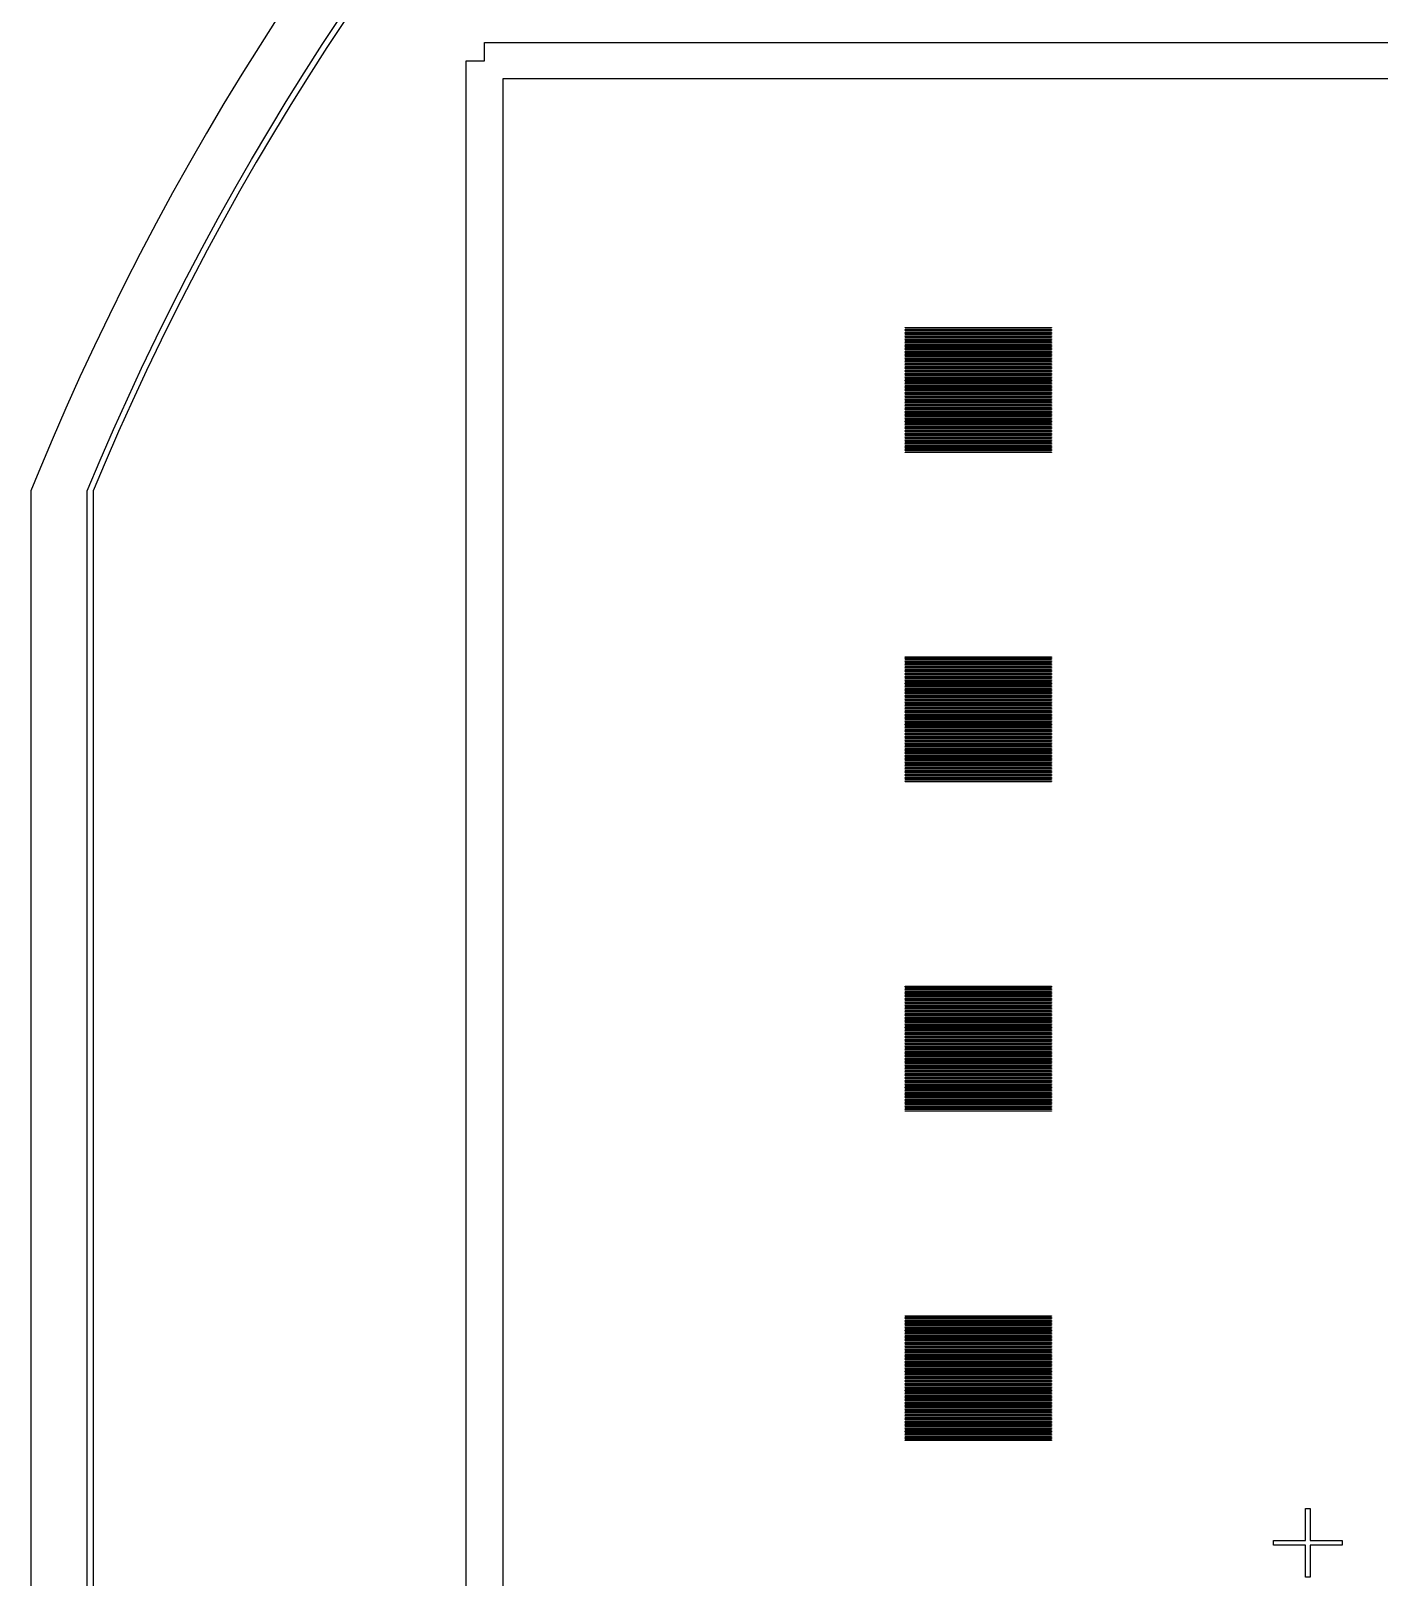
# Model space of a CAD drawing. Extents: x -17 to 130, y -40 to 112.
# Drawn here: x -16.89 to 19.95, y 35.06 to 77.31 of the extents above; entities that cross this region are included whole.
import ezdxf

# ---------------------------------------------------------------- set-up
doc = ezdxf.new("R2010")
doc.units = 0

msp = doc.modelspace()

# ---------------------------------------------------------------- linework, layer by layer
for p, q in [((-10.1242, 77.7174), (-10.6313, 76.9273)), ((-8.92972, 76.9403), (-8.42258, 77.7094)), ((-8.29785, 77.6261), (-8.80399, 76.8585)), ((-10.6313, 76.9273), (-11.1287, 76.1311)), ((-9.42737, 76.1649), (-8.92972, 76.9403)), ((-4.5, 76.5), (-4.5, 77)), ((-4.5, 77), (112.5, 77)), ((-8.80399, 76.8585), (-9.30064, 76.0847)), ((-5, -4.5), (-5, 76.5)), ((-5, 76.5), (-4.5, 76.5)), ((-11.1287, 76.1311), (-11.6162, 75.3289)), ((-9.91548, 75.3836), (-9.42737, 76.1649)), ((-9.30064, 76.0847), (-9.78778, 75.3049)), ((112, 76), (-4, 76)), ((-4, 76), (-4, -4)), ((-11.6162, 75.3289), (-12.0939, 74.5207)), ((-10.394, 74.5963), (-9.91548, 75.3836)), ((-9.78778, 75.3049), (-10.2653, 74.5191)), ((-12.0939, 74.5207), (-12.5616, 73.7067)), ((-10.8628, 73.8031), (-10.394, 74.5963)), ((-10.2653, 74.5191), (-10.7332, 73.7276)), ((-12.5616, 73.7067), (-13.0194, 72.8871)), ((-11.3218, 73.0043), (-10.8628, 73.8031)), ((-10.7332, 73.7276), (-11.1913, 72.9304)), ((-13.0194, 72.8871), (-13.467, 72.0618)), ((-11.771, 72.1999), (-11.3218, 73.0043)), ((-11.1913, 72.9304), (-11.6395, 72.1276)), ((-13.467, 72.0618), (-13.9044, 71.2312)), ((-12.2102, 71.3901), (-11.771, 72.1999)), ((-11.6395, 72.1276), (-12.0779, 71.3194)), ((-13.9044, 71.2312), (-14.3316, 70.3953)), ((-12.6395, 70.5749), (-12.2102, 71.3901)), ((-12.0779, 71.3194), (-12.5064, 70.5059)), ((-13.0588, 69.7546), (-12.6395, 70.5749)), ((-14.3316, 70.3953), (-14.7486, 69.5541)), ((-12.5064, 70.5059), (-12.9248, 69.6871)), ((-13.468, 68.9291), (-13.0588, 69.7546)), ((-14.7486, 69.5541), (-15.1552, 68.708)), ((-12.9248, 69.6871), (-13.3332, 68.8633)), ((-13.867, 68.0987), (-13.468, 68.9291)), ((7, 69.195), (7, 69.205)), ((7, 69.205), (11, 69.205)), ((11, 69.195), (7, 69.195)), ((7, 69.155), (7, 69.165)), ((7, 69.165), (11, 69.165)), ((11, 69.155), (7, 69.155)), ((7, 69.115), (7, 69.125)), ((7, 69.125), (11, 69.125)), ((11, 69.115), (7, 69.115)), ((7, 69.075), (7, 69.085)), ((7, 69.085), (11, 69.085)), ((11, 69.075), (7, 69.075)), ((7, 69.035), (7, 69.045)), ((7, 69.045), (11, 69.045)), ((11, 69.035), (7, 69.035)), ((7, 68.995), (7, 69.005)), ((7, 69.005), (11, 69.005)), ((11, 68.995), (7, 68.995)), ((7, 68.955), (7, 68.965)), ((7, 68.965), (11, 68.965)), ((11, 68.955), (7, 68.955)), ((7, 68.915), (7, 68.925)), ((7, 68.925), (11, 68.925)), ((11, 68.915), (7, 68.915)), ((7, 68.875), (7, 68.885)), ((7, 68.885), (11, 68.885)), ((11, 68.875), (7, 68.875)), ((11, 69.205), (11, 69.195)), ((11, 69.165), (11, 69.155)), ((11, 69.125), (11, 69.115)), ((11, 69.085), (11, 69.075)), ((11, 69.045), (11, 69.035)), ((11, 69.005), (11, 68.995)), ((11, 68.965), (11, 68.955)), ((11, 68.925), (11, 68.915)), ((11, 68.885), (11, 68.875)), ((-15.1552, 68.708), (-15.5513, 67.8569)), ((-13.3332, 68.8633), (-13.7314, 68.0346)), ((7, 68.835), (7, 68.845)), ((7, 68.845), (11, 68.845)), ((11, 68.835), (7, 68.835)), ((7, 68.795), (7, 68.805)), ((7, 68.805), (11, 68.805)), ((11, 68.795), (7, 68.795)), ((7, 68.755), (7, 68.765)), ((7, 68.765), (11, 68.765)), ((11, 68.755), (7, 68.755)), ((7, 68.715), (7, 68.725)), ((7, 68.725), (11, 68.725)), ((11, 68.715), (7, 68.715)), ((7, 68.675), (7, 68.685)), ((7, 68.685), (11, 68.685)), ((11, 68.675), (7, 68.675)), ((7, 68.635), (7, 68.645)), ((7, 68.645), (11, 68.645)), ((11, 68.635), (7, 68.635)), ((7, 68.595), (7, 68.605)), ((7, 68.605), (11, 68.605)), ((11, 68.595), (7, 68.595)), ((7, 68.555), (7, 68.565)), ((7, 68.565), (11, 68.565)), ((11, 68.555), (7, 68.555)), ((7, 68.515), (7, 68.525)), ((7, 68.525), (11, 68.525)), ((11, 68.515), (7, 68.515)), ((7, 68.475), (7, 68.485)), ((7, 68.485), (11, 68.485)), ((11, 68.475), (7, 68.475)), ((11, 68.845), (11, 68.835)), ((11, 68.805), (11, 68.795)), ((11, 68.765), (11, 68.755)), ((11, 68.725), (11, 68.715)), ((11, 68.685), (11, 68.675)), ((11, 68.645), (11, 68.635)), ((11, 68.605), (11, 68.595)), ((11, 68.565), (11, 68.555)), ((11, 68.525), (11, 68.515)), ((11, 68.485), (11, 68.475)), ((-14.2558, 67.2634), (-13.867, 68.0987)), ((-13.7314, 68.0346), (-14.1194, 67.201)), ((7, 68.435), (7, 68.445)), ((7, 68.445), (11, 68.445)), ((11, 68.435), (7, 68.435)), ((7, 68.395), (7, 68.405)), ((7, 68.405), (11, 68.405)), ((11, 68.395), (7, 68.395)), ((7, 68.355), (7, 68.365)), ((7, 68.365), (11, 68.365)), ((11, 68.355), (7, 68.355)), ((7, 68.315), (7, 68.325)), ((7, 68.325), (11, 68.325)), ((11, 68.315), (7, 68.315)), ((7, 68.275), (7, 68.285)), ((7, 68.285), (11, 68.285)), ((11, 68.275), (7, 68.275)), ((7, 68.235), (7, 68.245)), ((7, 68.245), (11, 68.245)), ((11, 68.235), (7, 68.235)), ((7, 68.195), (7, 68.205)), ((7, 68.205), (11, 68.205)), ((11, 68.195), (7, 68.195)), ((7, 68.155), (7, 68.165)), ((7, 68.165), (11, 68.165)), ((11, 68.155), (7, 68.155)), ((7, 68.115), (7, 68.125)), ((7, 68.125), (11, 68.125)), ((11, 68.115), (7, 68.115)), ((7, 68.075), (7, 68.085)), ((7, 68.085), (11, 68.085)), ((11, 68.075), (7, 68.075)), ((7, 68.035), (7, 68.045)), ((7, 68.045), (11, 68.045)), ((11, 68.035), (7, 68.035)), ((11, 68.445), (11, 68.435)), ((11, 68.405), (11, 68.395)), ((11, 68.365), (11, 68.355)), ((11, 68.325), (11, 68.315)), ((11, 68.285), (11, 68.275)), ((11, 68.245), (11, 68.235)), ((11, 68.205), (11, 68.195)), ((11, 68.165), (11, 68.155)), ((11, 68.125), (11, 68.115)), ((11, 68.085), (11, 68.075)), ((11, 68.045), (11, 68.035)), ((-15.5513, 67.8569), (-15.937, 67.001)), ((7, 67.995), (7, 68.005)), ((7, 68.005), (11, 68.005)), ((11, 67.995), (7, 67.995)), ((7, 67.955), (7, 67.965)), ((7, 67.965), (11, 67.965)), ((11, 67.955), (7, 67.955)), ((7, 67.915), (7, 67.925)), ((7, 67.925), (11, 67.925)), ((11, 67.915), (7, 67.915)), ((7, 67.875), (7, 67.885)), ((7, 67.885), (11, 67.885)), ((11, 67.875), (7, 67.875)), ((7, 67.835), (7, 67.845)), ((7, 67.845), (11, 67.845)), ((11, 67.835), (7, 67.835)), ((7, 67.795), (7, 67.805)), ((7, 67.805), (11, 67.805)), ((11, 67.795), (7, 67.795)), ((7, 67.755), (7, 67.765)), ((7, 67.765), (11, 67.765)), ((11, 67.755), (7, 67.755)), ((7, 67.715), (7, 67.725)), ((7, 67.725), (11, 67.725)), ((11, 67.715), (7, 67.715)), ((7, 67.675), (7, 67.685)), ((7, 67.685), (11, 67.685)), ((11, 67.675), (7, 67.675)), ((7, 67.635), (7, 67.645)), ((7, 67.645), (11, 67.645)), ((11, 67.635), (7, 67.635)), ((7, 67.595), (7, 67.605)), ((7, 67.605), (11, 67.605)), ((11, 68.005), (11, 67.995)), ((11, 67.965), (11, 67.955)), ((11, 67.925), (11, 67.915)), ((11, 67.885), (11, 67.875)), ((11, 67.845), (11, 67.835)), ((11, 67.805), (11, 67.795)), ((11, 67.765), (11, 67.755)), ((11, 67.725), (11, 67.715)), ((11, 67.685), (11, 67.675)), ((11, 67.645), (11, 67.635)), ((11, 67.605), (11, 67.595)), ((-14.6343, 66.4235), (-14.2558, 67.2634)), ((-14.1194, 67.201), (-14.4972, 66.3627)), ((11, 67.595), (7, 67.595)), ((7, 67.555), (7, 67.565)), ((7, 67.565), (11, 67.565)), ((11, 67.555), (7, 67.555)), ((7, 67.515), (7, 67.525)), ((7, 67.525), (11, 67.525)), ((11, 67.515), (7, 67.515)), ((7, 67.475), (7, 67.485)), ((7, 67.485), (11, 67.485)), ((11, 67.475), (7, 67.475)), ((7, 67.435), (7, 67.445)), ((7, 67.445), (11, 67.445)), ((11, 67.435), (7, 67.435)), ((7, 67.395), (7, 67.405)), ((7, 67.405), (11, 67.405)), ((11, 67.395), (7, 67.395)), ((7, 67.355), (7, 67.365)), ((7, 67.365), (11, 67.365)), ((11, 67.355), (7, 67.355)), ((7, 67.315), (7, 67.325)), ((7, 67.325), (11, 67.325)), ((11, 67.315), (7, 67.315)), ((7, 67.275), (7, 67.285)), ((7, 67.285), (11, 67.285)), ((11, 67.275), (7, 67.275)), ((7, 67.235), (7, 67.245)), ((7, 67.245), (11, 67.245)), ((11, 67.235), (7, 67.235)), ((7, 67.195), (7, 67.205)), ((7, 67.205), (11, 67.205)), ((11, 67.195), (7, 67.195)), ((11, 67.565), (11, 67.555)), ((11, 67.525), (11, 67.515)), ((11, 67.485), (11, 67.475)), ((11, 67.445), (11, 67.435)), ((11, 67.405), (11, 67.395)), ((11, 67.365), (11, 67.355)), ((11, 67.325), (11, 67.315)), ((11, 67.285), (11, 67.275)), ((11, 67.245), (11, 67.235)), ((11, 67.205), (11, 67.195)), ((-15.937, 67.001), (-16.3122, 66.1404)), ((7, 67.155), (7, 67.165)), ((7, 67.165), (11, 67.165)), ((11, 67.155), (7, 67.155)), ((7, 67.115), (7, 67.125)), ((7, 67.125), (11, 67.125)), ((11, 67.115), (7, 67.115)), ((7, 67.075), (7, 67.085)), ((7, 67.085), (11, 67.085)), ((11, 67.075), (7, 67.075)), ((7, 67.035), (7, 67.045)), ((7, 67.045), (11, 67.045)), ((11, 67.035), (7, 67.035)), ((7, 66.995), (7, 67.005)), ((7, 67.005), (11, 67.005)), ((11, 66.995), (7, 66.995)), ((7, 66.955), (7, 66.965)), ((7, 66.965), (11, 66.965)), ((11, 66.955), (7, 66.955)), ((7, 66.915), (7, 66.925)), ((7, 66.925), (11, 66.925)), ((11, 66.915), (7, 66.915)), ((7, 66.875), (7, 66.885)), ((7, 66.885), (11, 66.885)), ((11, 66.875), (7, 66.875)), ((7, 66.835), (7, 66.845)), ((7, 66.845), (11, 66.845)), ((11, 66.835), (7, 66.835)), ((7, 66.795), (7, 66.805)), ((7, 66.805), (11, 66.805)), ((11, 66.795), (7, 66.795)), ((7, 66.755), (7, 66.765)), ((7, 66.765), (11, 66.765)), ((11, 67.165), (11, 67.155)), ((11, 67.125), (11, 67.115)), ((11, 67.085), (11, 67.075)), ((11, 67.045), (11, 67.035)), ((11, 67.005), (11, 66.995)), ((11, 66.965), (11, 66.955)), ((11, 66.925), (11, 66.915)), ((11, 66.885), (11, 66.875)), ((11, 66.845), (11, 66.835)), ((11, 66.805), (11, 66.795)), ((11, 66.765), (11, 66.755)), ((-15.0025, 65.5789), (-14.6343, 66.4235)), ((-14.4972, 66.3627), (-14.8646, 65.5199)), ((11, 66.755), (7, 66.755)), ((7, 66.715), (7, 66.725)), ((7, 66.725), (11, 66.725)), ((11, 66.715), (7, 66.715)), ((7, 66.675), (7, 66.685)), ((7, 66.685), (11, 66.685)), ((11, 66.675), (7, 66.675)), ((7, 66.635), (7, 66.645)), ((7, 66.645), (11, 66.645)), ((11, 66.635), (7, 66.635)), ((7, 66.595), (7, 66.605)), ((7, 66.605), (11, 66.605)), ((11, 66.595), (7, 66.595)), ((7, 66.555), (7, 66.565)), ((7, 66.565), (11, 66.565)), ((11, 66.555), (7, 66.555)), ((7, 66.515), (7, 66.525)), ((7, 66.525), (11, 66.525)), ((11, 66.515), (7, 66.515)), ((7, 66.475), (7, 66.485)), ((7, 66.485), (11, 66.485)), ((11, 66.475), (7, 66.475)), ((7, 66.435), (7, 66.445)), ((7, 66.445), (11, 66.445)), ((11, 66.435), (7, 66.435)), ((7, 66.395), (7, 66.405)), ((7, 66.405), (11, 66.405)), ((11, 66.395), (7, 66.395)), ((7, 66.355), (7, 66.365)), ((7, 66.365), (11, 66.365)), ((11, 66.355), (7, 66.355)), ((11, 66.725), (11, 66.715)), ((11, 66.685), (11, 66.675)), ((11, 66.645), (11, 66.635)), ((11, 66.605), (11, 66.595)), ((11, 66.565), (11, 66.555)), ((11, 66.525), (11, 66.515)), ((11, 66.485), (11, 66.475)), ((11, 66.445), (11, 66.435)), ((11, 66.405), (11, 66.395)), ((11, 66.365), (11, 66.355)), ((-16.3122, 66.1404), (-16.6768, 65.2753)), ((7, 66.315), (7, 66.325)), ((7, 66.325), (11, 66.325)), ((11, 66.315), (7, 66.315)), ((7, 66.275), (7, 66.285)), ((7, 66.285), (11, 66.285)), ((11, 66.275), (7, 66.275)), ((7, 66.235), (7, 66.245)), ((7, 66.245), (11, 66.245)), ((11, 66.235), (7, 66.235)), ((7, 66.195), (7, 66.205)), ((7, 66.205), (11, 66.205)), ((11, 66.195), (7, 66.195)), ((7, 66.155), (7, 66.165)), ((7, 66.165), (11, 66.165)), ((11, 66.155), (7, 66.155)), ((7, 66.115), (7, 66.125)), ((7, 66.125), (11, 66.125)), ((11, 66.115), (7, 66.115)), ((7, 66.075), (7, 66.085)), ((7, 66.085), (11, 66.085)), ((11, 66.075), (7, 66.075)), ((7, 66.035), (7, 66.045)), ((7, 66.045), (11, 66.045)), ((11, 66.035), (7, 66.035)), ((7, 65.995), (7, 66.005)), ((7, 66.005), (11, 66.005)), ((11, 65.995), (7, 65.995)), ((7, 65.955), (7, 65.965)), ((7, 65.965), (11, 65.965)), ((11, 65.955), (7, 65.955)), ((7, 65.915), (7, 65.925)), ((7, 65.925), (11, 65.925)), ((11, 65.915), (7, 65.915)), ((11, 66.325), (11, 66.315)), ((11, 66.285), (11, 66.275)), ((11, 66.245), (11, 66.235)), ((11, 66.205), (11, 66.195)), ((11, 66.165), (11, 66.155)), ((11, 66.125), (11, 66.115)), ((11, 66.085), (11, 66.075)), ((11, 66.045), (11, 66.035)), ((11, 66.005), (11, 65.995)), ((11, 65.965), (11, 65.955)), ((11, 65.925), (11, 65.915)), ((-15.3519, 64.7497), (-15.0025, 65.5789)), ((-14.8646, 65.5199), (-15.1895, 64.7488)), ((7, 65.875), (7, 65.885)), ((7, 65.885), (11, 65.885)), ((11, 65.875), (7, 65.875)), ((7, 65.835), (7, 65.845)), ((7, 65.845), (11, 65.845)), ((11, 65.835), (7, 65.835)), ((7, 65.795), (7, 65.805)), ((7, 65.805), (11, 65.805)), ((11, 65.795), (7, 65.795)), ((11, 65.885), (11, 65.875)), ((11, 65.845), (11, 65.835)), ((11, 65.805), (11, 65.795)), ((-16.6768, 65.2753), (-16.8921, 64.7463)), ((-16.8921, 64.7463), (-16.8921, 7.25366)), ((-15.3519, 7.25034), (-15.3519, 64.7497)), ((-15.1895, 64.7488), (-15.1895, 7.25121)), ((7, 60.195), (7, 60.205)), ((7, 60.205), (11, 60.205)), ((11, 60.195), (7, 60.195)), ((7, 60.155), (7, 60.165)), ((7, 60.165), (11, 60.165)), ((11, 60.155), (7, 60.155)), ((7, 60.115), (7, 60.125)), ((7, 60.125), (11, 60.125)), ((11, 60.115), (7, 60.115)), ((7, 60.075), (7, 60.085)), ((7, 60.085), (11, 60.085)), ((11, 60.075), (7, 60.075)), ((7, 60.035), (7, 60.045)), ((7, 60.045), (11, 60.045)), ((11, 60.035), (7, 60.035)), ((7, 59.995), (7, 60.005)), ((7, 60.005), (11, 60.005)), ((11, 60.205), (11, 60.195)), ((11, 60.165), (11, 60.155)), ((11, 60.125), (11, 60.115)), ((11, 60.085), (11, 60.075)), ((11, 60.045), (11, 60.035)), ((11, 60.005), (11, 59.995)), ((11, 59.995), (7, 59.995)), ((7, 59.955), (7, 59.965)), ((7, 59.965), (11, 59.965)), ((11, 59.955), (7, 59.955)), ((7, 59.915), (7, 59.925)), ((7, 59.925), (11, 59.925)), ((11, 59.915), (7, 59.915)), ((7, 59.875), (7, 59.885)), ((7, 59.885), (11, 59.885)), ((11, 59.875), (7, 59.875)), ((7, 59.835), (7, 59.845)), ((7, 59.845), (11, 59.845)), ((11, 59.835), (7, 59.835)), ((7, 59.795), (7, 59.805)), ((7, 59.805), (11, 59.805)), ((11, 59.795), (7, 59.795)), ((7, 59.755), (7, 59.765)), ((7, 59.765), (11, 59.765)), ((11, 59.755), (7, 59.755)), ((7, 59.715), (7, 59.725)), ((7, 59.725), (11, 59.725)), ((11, 59.715), (7, 59.715)), ((7, 59.675), (7, 59.685)), ((7, 59.685), (11, 59.685)), ((11, 59.675), (7, 59.675)), ((7, 59.635), (7, 59.645)), ((7, 59.645), (11, 59.645)), ((11, 59.635), (7, 59.635)), ((7, 59.595), (7, 59.605)), ((7, 59.605), (11, 59.605)), ((11, 59.595), (7, 59.595)), ((11, 59.965), (11, 59.955)), ((11, 59.925), (11, 59.915)), ((11, 59.885), (11, 59.875)), ((11, 59.845), (11, 59.835)), ((11, 59.805), (11, 59.795)), ((11, 59.765), (11, 59.755)), ((11, 59.725), (11, 59.715)), ((11, 59.685), (11, 59.675)), ((11, 59.645), (11, 59.635)), ((11, 59.605), (11, 59.595)), ((7, 59.555), (7, 59.565)), ((7, 59.565), (11, 59.565)), ((11, 59.555), (7, 59.555)), ((7, 59.515), (7, 59.525)), ((7, 59.525), (11, 59.525)), ((11, 59.515), (7, 59.515)), ((7, 59.475), (7, 59.485)), ((7, 59.485), (11, 59.485)), ((11, 59.475), (7, 59.475)), ((7, 59.435), (7, 59.445)), ((7, 59.445), (11, 59.445)), ((11, 59.435), (7, 59.435)), ((7, 59.395), (7, 59.405)), ((7, 59.405), (11, 59.405)), ((11, 59.395), (7, 59.395)), ((7, 59.355), (7, 59.365)), ((7, 59.365), (11, 59.365)), ((11, 59.355), (7, 59.355)), ((7, 59.315), (7, 59.325)), ((7, 59.325), (11, 59.325)), ((11, 59.315), (7, 59.315)), ((7, 59.275), (7, 59.285)), ((7, 59.285), (11, 59.285)), ((11, 59.275), (7, 59.275)), ((7, 59.235), (7, 59.245)), ((7, 59.245), (11, 59.245)), ((11, 59.235), (7, 59.235)), ((7, 59.195), (7, 59.205)), ((7, 59.205), (11, 59.205)), ((11, 59.195), (7, 59.195)), ((7, 59.155), (7, 59.165)), ((7, 59.165), (11, 59.165)), ((11, 59.155), (7, 59.155)), ((11, 59.565), (11, 59.555)), ((11, 59.525), (11, 59.515)), ((11, 59.485), (11, 59.475)), ((11, 59.445), (11, 59.435)), ((11, 59.405), (11, 59.395)), ((11, 59.365), (11, 59.355)), ((11, 59.325), (11, 59.315)), ((11, 59.285), (11, 59.275)), ((11, 59.245), (11, 59.235)), ((11, 59.205), (11, 59.195)), ((11, 59.165), (11, 59.155)), ((7, 59.115), (7, 59.125)), ((7, 59.125), (11, 59.125)), ((11, 59.115), (7, 59.115)), ((7, 59.075), (7, 59.085)), ((7, 59.085), (11, 59.085)), ((11, 59.075), (7, 59.075)), ((7, 59.035), (7, 59.045)), ((7, 59.045), (11, 59.045)), ((11, 59.035), (7, 59.035)), ((7, 58.995), (7, 59.005)), ((7, 59.005), (11, 59.005)), ((11, 58.995), (7, 58.995)), ((7, 58.955), (7, 58.965)), ((7, 58.965), (11, 58.965)), ((11, 58.955), (7, 58.955)), ((7, 58.915), (7, 58.925)), ((7, 58.925), (11, 58.925)), ((11, 58.915), (7, 58.915)), ((7, 58.875), (7, 58.885)), ((7, 58.885), (11, 58.885)), ((11, 58.875), (7, 58.875)), ((7, 58.835), (7, 58.845)), ((7, 58.845), (11, 58.845)), ((11, 58.835), (7, 58.835)), ((7, 58.795), (7, 58.805)), ((7, 58.805), (11, 58.805)), ((11, 58.795), (7, 58.795)), ((7, 58.755), (7, 58.765)), ((7, 58.765), (11, 58.765)), ((11, 58.755), (7, 58.755)), ((11, 59.125), (11, 59.115)), ((11, 59.085), (11, 59.075)), ((11, 59.045), (11, 59.035)), ((11, 59.005), (11, 58.995)), ((11, 58.965), (11, 58.955)), ((11, 58.925), (11, 58.915)), ((11, 58.885), (11, 58.875)), ((11, 58.845), (11, 58.835)), ((11, 58.805), (11, 58.795)), ((11, 58.765), (11, 58.755)), ((7, 58.715), (7, 58.725)), ((7, 58.725), (11, 58.725)), ((11, 58.715), (7, 58.715)), ((7, 58.675), (7, 58.685)), ((7, 58.685), (11, 58.685)), ((11, 58.675), (7, 58.675)), ((7, 58.635), (7, 58.645)), ((7, 58.645), (11, 58.645)), ((11, 58.635), (7, 58.635)), ((7, 58.595), (7, 58.605)), ((7, 58.605), (11, 58.605)), ((11, 58.595), (7, 58.595)), ((7, 58.555), (7, 58.565)), ((7, 58.565), (11, 58.565)), ((11, 58.555), (7, 58.555)), ((7, 58.515), (7, 58.525)), ((7, 58.525), (11, 58.525)), ((11, 58.515), (7, 58.515)), ((7, 58.475), (7, 58.485)), ((7, 58.485), (11, 58.485)), ((11, 58.475), (7, 58.475)), ((7, 58.435), (7, 58.445)), ((7, 58.445), (11, 58.445)), ((11, 58.435), (7, 58.435)), ((7, 58.395), (7, 58.405)), ((7, 58.405), (11, 58.405)), ((11, 58.395), (7, 58.395)), ((7, 58.355), (7, 58.365)), ((7, 58.365), (11, 58.365)), ((11, 58.355), (7, 58.355)), ((7, 58.315), (7, 58.325)), ((7, 58.325), (11, 58.325)), ((11, 58.315), (7, 58.315)), ((11, 58.725), (11, 58.715)), ((11, 58.685), (11, 58.675)), ((11, 58.645), (11, 58.635)), ((11, 58.605), (11, 58.595)), ((11, 58.565), (11, 58.555)), ((11, 58.525), (11, 58.515)), ((11, 58.485), (11, 58.475)), ((11, 58.445), (11, 58.435)), ((11, 58.405), (11, 58.395)), ((11, 58.365), (11, 58.355)), ((11, 58.325), (11, 58.315)), ((7, 58.275), (7, 58.285)), ((7, 58.285), (11, 58.285)), ((11, 58.275), (7, 58.275)), ((7, 58.235), (7, 58.245)), ((7, 58.245), (11, 58.245)), ((11, 58.235), (7, 58.235)), ((7, 58.195), (7, 58.205)), ((7, 58.205), (11, 58.205)), ((11, 58.195), (7, 58.195)), ((7, 58.155), (7, 58.165)), ((7, 58.165), (11, 58.165)), ((11, 58.155), (7, 58.155)), ((7, 58.115), (7, 58.125)), ((7, 58.125), (11, 58.125)), ((11, 58.115), (7, 58.115)), ((7, 58.075), (7, 58.085)), ((7, 58.085), (11, 58.085)), ((11, 58.075), (7, 58.075)), ((7, 58.035), (7, 58.045)), ((7, 58.045), (11, 58.045)), ((11, 58.035), (7, 58.035)), ((7, 57.995), (7, 58.005)), ((7, 58.005), (11, 58.005)), ((11, 57.995), (7, 57.995)), ((7, 57.955), (7, 57.965)), ((7, 57.965), (11, 57.965)), ((11, 57.955), (7, 57.955)), ((7, 57.915), (7, 57.925)), ((7, 57.925), (11, 57.925)), ((11, 57.915), (7, 57.915)), ((7, 57.875), (7, 57.885)), ((7, 57.885), (11, 57.885)), ((11, 58.285), (11, 58.275)), ((11, 58.245), (11, 58.235)), ((11, 58.205), (11, 58.195)), ((11, 58.165), (11, 58.155)), ((11, 58.125), (11, 58.115)), ((11, 58.085), (11, 58.075)), ((11, 58.045), (11, 58.035)), ((11, 58.005), (11, 57.995)), ((11, 57.965), (11, 57.955)), ((11, 57.925), (11, 57.915)), ((11, 57.885), (11, 57.875)), ((11, 57.875), (7, 57.875)), ((7, 57.835), (7, 57.845)), ((7, 57.845), (11, 57.845)), ((11, 57.835), (7, 57.835)), ((7, 57.795), (7, 57.805)), ((7, 57.805), (11, 57.805)), ((11, 57.795), (7, 57.795)), ((7, 57.755), (7, 57.765)), ((7, 57.765), (11, 57.765)), ((11, 57.755), (7, 57.755)), ((7, 57.715), (7, 57.725)), ((7, 57.725), (11, 57.725)), ((11, 57.715), (7, 57.715)), ((7, 57.675), (7, 57.685)), ((7, 57.685), (11, 57.685)), ((11, 57.675), (7, 57.675)), ((7, 57.635), (7, 57.645)), ((7, 57.645), (11, 57.645)), ((11, 57.635), (7, 57.635)), ((7, 57.595), (7, 57.605)), ((7, 57.605), (11, 57.605)), ((11, 57.595), (7, 57.595)), ((7, 57.555), (7, 57.565)), ((7, 57.565), (11, 57.565)), ((11, 57.555), (7, 57.555)), ((7, 57.515), (7, 57.525)), ((7, 57.525), (11, 57.525)), ((11, 57.515), (7, 57.515)), ((7, 57.475), (7, 57.485)), ((7, 57.485), (11, 57.485)), ((11, 57.475), (7, 57.475)), ((11, 57.845), (11, 57.835)), ((11, 57.805), (11, 57.795)), ((11, 57.765), (11, 57.755)), ((11, 57.725), (11, 57.715)), ((11, 57.685), (11, 57.675)), ((11, 57.645), (11, 57.635)), ((11, 57.605), (11, 57.595)), ((11, 57.565), (11, 57.555)), ((11, 57.525), (11, 57.515)), ((11, 57.485), (11, 57.475)), ((7, 57.435), (7, 57.445)), ((7, 57.445), (11, 57.445)), ((11, 57.435), (7, 57.435)), ((7, 57.395), (7, 57.405)), ((7, 57.405), (11, 57.405)), ((11, 57.395), (7, 57.395)), ((7, 57.355), (7, 57.365)), ((7, 57.365), (11, 57.365)), ((11, 57.355), (7, 57.355)), ((7, 57.315), (7, 57.325)), ((7, 57.325), (11, 57.325)), ((11, 57.315), (7, 57.315)), ((7, 57.275), (7, 57.285)), ((7, 57.285), (11, 57.285)), ((11, 57.275), (7, 57.275)), ((7, 57.235), (7, 57.245)), ((7, 57.245), (11, 57.245)), ((11, 57.235), (7, 57.235)), ((7, 57.195), (7, 57.205)), ((7, 57.205), (11, 57.205)), ((11, 57.195), (7, 57.195)), ((7, 57.155), (7, 57.165)), ((7, 57.165), (11, 57.165)), ((11, 57.155), (7, 57.155)), ((7, 57.115), (7, 57.125)), ((7, 57.125), (11, 57.125)), ((11, 57.115), (7, 57.115)), ((7, 57.075), (7, 57.085)), ((7, 57.085), (11, 57.085)), ((11, 57.075), (7, 57.075)), ((7, 57.035), (7, 57.045)), ((7, 57.045), (11, 57.045)), ((11, 57.445), (11, 57.435)), ((11, 57.405), (11, 57.395)), ((11, 57.365), (11, 57.355)), ((11, 57.325), (11, 57.315)), ((11, 57.285), (11, 57.275)), ((11, 57.245), (11, 57.235)), ((11, 57.205), (11, 57.195)), ((11, 57.165), (11, 57.155)), ((11, 57.125), (11, 57.115)), ((11, 57.085), (11, 57.075)), ((11, 57.045), (11, 57.035)), ((11, 57.035), (7, 57.035)), ((7, 56.995), (7, 57.005)), ((7, 57.005), (11, 57.005)), ((11, 56.995), (7, 56.995)), ((7, 56.955), (7, 56.965)), ((7, 56.965), (11, 56.965)), ((11, 56.955), (7, 56.955)), ((7, 56.915), (7, 56.925)), ((7, 56.925), (11, 56.925)), ((11, 56.915), (7, 56.915)), ((7, 56.875), (7, 56.885)), ((7, 56.885), (11, 56.885)), ((11, 56.875), (7, 56.875)), ((7, 56.835), (7, 56.845)), ((7, 56.845), (11, 56.845)), ((11, 56.835), (7, 56.835)), ((7, 56.795), (7, 56.805)), ((7, 56.805), (11, 56.805)), ((11, 56.795), (7, 56.795)), ((11, 57.005), (11, 56.995)), ((11, 56.965), (11, 56.955)), ((11, 56.925), (11, 56.915)), ((11, 56.885), (11, 56.875)), ((11, 56.845), (11, 56.835)), ((11, 56.805), (11, 56.795)), ((7, 51.195), (7, 51.205)), ((7, 51.205), (11, 51.205)), ((11, 51.195), (7, 51.195)), ((7, 51.155), (7, 51.165)), ((7, 51.165), (11, 51.165)), ((11, 51.155), (7, 51.155)), ((7, 51.115), (7, 51.125)), ((7, 51.125), (11, 51.125)), ((11, 51.205), (11, 51.195)), ((11, 51.165), (11, 51.155)), ((11, 51.125), (11, 51.115)), ((11, 51.115), (7, 51.115)), ((7, 51.075), (7, 51.085)), ((7, 51.085), (11, 51.085)), ((11, 51.075), (7, 51.075)), ((7, 51.035), (7, 51.045)), ((7, 51.045), (11, 51.045)), ((11, 51.035), (7, 51.035)), ((7, 50.995), (7, 51.005)), ((7, 51.005), (11, 51.005)), ((11, 50.995), (7, 50.995)), ((7, 50.955), (7, 50.965)), ((7, 50.965), (11, 50.965)), ((11, 50.955), (7, 50.955)), ((7, 50.915), (7, 50.925)), ((7, 50.925), (11, 50.925)), ((11, 50.915), (7, 50.915)), ((7, 50.875), (7, 50.885)), ((7, 50.885), (11, 50.885)), ((11, 50.875), (7, 50.875)), ((7, 50.835), (7, 50.845)), ((7, 50.845), (11, 50.845)), ((11, 50.835), (7, 50.835)), ((7, 50.795), (7, 50.805)), ((7, 50.805), (11, 50.805)), ((11, 50.795), (7, 50.795)), ((7, 50.755), (7, 50.765)), ((7, 50.765), (11, 50.765)), ((11, 50.755), (7, 50.755)), ((7, 50.715), (7, 50.725)), ((7, 50.725), (11, 50.725)), ((11, 50.715), (7, 50.715)), ((11, 51.085), (11, 51.075)), ((11, 51.045), (11, 51.035)), ((11, 51.005), (11, 50.995)), ((11, 50.965), (11, 50.955)), ((11, 50.925), (11, 50.915)), ((11, 50.885), (11, 50.875)), ((11, 50.845), (11, 50.835)), ((11, 50.805), (11, 50.795)), ((11, 50.765), (11, 50.755)), ((11, 50.725), (11, 50.715)), ((7, 50.675), (7, 50.685)), ((7, 50.685), (11, 50.685)), ((11, 50.675), (7, 50.675)), ((7, 50.635), (7, 50.645)), ((7, 50.645), (11, 50.645)), ((11, 50.635), (7, 50.635)), ((7, 50.595), (7, 50.605)), ((7, 50.605), (11, 50.605)), ((11, 50.595), (7, 50.595)), ((7, 50.555), (7, 50.565)), ((7, 50.565), (11, 50.565)), ((11, 50.555), (7, 50.555)), ((7, 50.515), (7, 50.525)), ((7, 50.525), (11, 50.525)), ((11, 50.515), (7, 50.515)), ((7, 50.475), (7, 50.485)), ((7, 50.485), (11, 50.485)), ((11, 50.475), (7, 50.475)), ((7, 50.435), (7, 50.445)), ((7, 50.445), (11, 50.445)), ((11, 50.435), (7, 50.435)), ((7, 50.395), (7, 50.405)), ((7, 50.405), (11, 50.405)), ((11, 50.395), (7, 50.395)), ((7, 50.355), (7, 50.365)), ((7, 50.365), (11, 50.365)), ((11, 50.355), (7, 50.355)), ((7, 50.315), (7, 50.325)), ((7, 50.325), (11, 50.325)), ((11, 50.315), (7, 50.315)), ((7, 50.275), (7, 50.285)), ((7, 50.285), (11, 50.285)), ((11, 50.685), (11, 50.675)), ((11, 50.645), (11, 50.635)), ((11, 50.605), (11, 50.595)), ((11, 50.565), (11, 50.555)), ((11, 50.525), (11, 50.515)), ((11, 50.485), (11, 50.475)), ((11, 50.445), (11, 50.435)), ((11, 50.405), (11, 50.395)), ((11, 50.365), (11, 50.355)), ((11, 50.325), (11, 50.315)), ((11, 50.285), (11, 50.275)), ((11, 50.275), (7, 50.275)), ((7, 50.235), (7, 50.245)), ((7, 50.245), (11, 50.245)), ((11, 50.235), (7, 50.235)), ((7, 50.195), (7, 50.205)), ((7, 50.205), (11, 50.205)), ((11, 50.195), (7, 50.195)), ((7, 50.155), (7, 50.165)), ((7, 50.165), (11, 50.165)), ((11, 50.155), (7, 50.155)), ((7, 50.115), (7, 50.125)), ((7, 50.125), (11, 50.125)), ((11, 50.115), (7, 50.115)), ((7, 50.075), (7, 50.085)), ((7, 50.085), (11, 50.085)), ((11, 50.075), (7, 50.075)), ((7, 50.035), (7, 50.045)), ((7, 50.045), (11, 50.045)), ((11, 50.035), (7, 50.035)), ((7, 49.995), (7, 50.005)), ((7, 50.005), (11, 50.005)), ((11, 49.995), (7, 49.995)), ((7, 49.955), (7, 49.965)), ((7, 49.965), (11, 49.965)), ((11, 49.955), (7, 49.955)), ((7, 49.915), (7, 49.925)), ((7, 49.925), (11, 49.925)), ((11, 49.915), (7, 49.915)), ((7, 49.875), (7, 49.885)), ((7, 49.885), (11, 49.885)), ((11, 49.875), (7, 49.875)), ((11, 50.245), (11, 50.235)), ((11, 50.205), (11, 50.195)), ((11, 50.165), (11, 50.155)), ((11, 50.125), (11, 50.115)), ((11, 50.085), (11, 50.075)), ((11, 50.045), (11, 50.035)), ((11, 50.005), (11, 49.995)), ((11, 49.965), (11, 49.955)), ((11, 49.925), (11, 49.915)), ((11, 49.885), (11, 49.875)), ((7, 49.835), (7, 49.845)), ((7, 49.845), (11, 49.845)), ((11, 49.835), (7, 49.835)), ((7, 49.795), (7, 49.805)), ((7, 49.805), (11, 49.805)), ((11, 49.795), (7, 49.795)), ((7, 49.755), (7, 49.765)), ((7, 49.765), (11, 49.765)), ((11, 49.755), (7, 49.755)), ((7, 49.715), (7, 49.725)), ((7, 49.725), (11, 49.725)), ((11, 49.715), (7, 49.715)), ((7, 49.675), (7, 49.685)), ((7, 49.685), (11, 49.685)), ((11, 49.675), (7, 49.675)), ((7, 49.635), (7, 49.645)), ((7, 49.645), (11, 49.645)), ((11, 49.635), (7, 49.635)), ((7, 49.595), (7, 49.605)), ((7, 49.605), (11, 49.605)), ((11, 49.595), (7, 49.595)), ((7, 49.555), (7, 49.565)), ((7, 49.565), (11, 49.565)), ((11, 49.555), (7, 49.555)), ((7, 49.515), (7, 49.525)), ((7, 49.525), (11, 49.525)), ((11, 49.515), (7, 49.515)), ((7, 49.475), (7, 49.485)), ((7, 49.485), (11, 49.485)), ((11, 49.475), (7, 49.475)), ((7, 49.435), (7, 49.445)), ((7, 49.445), (11, 49.445)), ((11, 49.435), (7, 49.435)), ((11, 49.845), (11, 49.835)), ((11, 49.805), (11, 49.795)), ((11, 49.765), (11, 49.755)), ((11, 49.725), (11, 49.715)), ((11, 49.685), (11, 49.675)), ((11, 49.645), (11, 49.635)), ((11, 49.605), (11, 49.595)), ((11, 49.565), (11, 49.555)), ((11, 49.525), (11, 49.515)), ((11, 49.485), (11, 49.475)), ((11, 49.445), (11, 49.435)), ((7, 49.395), (7, 49.405)), ((7, 49.405), (11, 49.405)), ((11, 49.395), (7, 49.395)), ((7, 49.355), (7, 49.365)), ((7, 49.365), (11, 49.365)), ((11, 49.355), (7, 49.355)), ((7, 49.315), (7, 49.325)), ((7, 49.325), (11, 49.325)), ((11, 49.315), (7, 49.315)), ((7, 49.275), (7, 49.285)), ((7, 49.285), (11, 49.285)), ((11, 49.275), (7, 49.275)), ((7, 49.235), (7, 49.245)), ((7, 49.245), (11, 49.245)), ((11, 49.235), (7, 49.235)), ((7, 49.195), (7, 49.205)), ((7, 49.205), (11, 49.205)), ((11, 49.195), (7, 49.195)), ((7, 49.155), (7, 49.165)), ((7, 49.165), (11, 49.165)), ((11, 49.155), (7, 49.155)), ((7, 49.115), (7, 49.125)), ((7, 49.125), (11, 49.125)), ((11, 49.115), (7, 49.115)), ((7, 49.075), (7, 49.085)), ((7, 49.085), (11, 49.085)), ((11, 49.075), (7, 49.075)), ((7, 49.035), (7, 49.045)), ((7, 49.045), (11, 49.045)), ((11, 49.035), (7, 49.035)), ((11, 49.405), (11, 49.395)), ((11, 49.365), (11, 49.355)), ((11, 49.325), (11, 49.315)), ((11, 49.285), (11, 49.275)), ((11, 49.245), (11, 49.235)), ((11, 49.205), (11, 49.195)), ((11, 49.165), (11, 49.155)), ((11, 49.125), (11, 49.115)), ((11, 49.085), (11, 49.075)), ((11, 49.045), (11, 49.035)), ((7, 48.995), (7, 49.005)), ((7, 49.005), (11, 49.005)), ((11, 48.995), (7, 48.995)), ((7, 48.955), (7, 48.965)), ((7, 48.965), (11, 48.965)), ((11, 48.955), (7, 48.955)), ((7, 48.915), (7, 48.925)), ((7, 48.925), (11, 48.925)), ((11, 48.915), (7, 48.915)), ((7, 48.875), (7, 48.885)), ((7, 48.885), (11, 48.885)), ((11, 48.875), (7, 48.875)), ((7, 48.835), (7, 48.845)), ((7, 48.845), (11, 48.845)), ((11, 48.835), (7, 48.835)), ((7, 48.795), (7, 48.805)), ((7, 48.805), (11, 48.805)), ((11, 48.795), (7, 48.795)), ((7, 48.755), (7, 48.765)), ((7, 48.765), (11, 48.765)), ((11, 48.755), (7, 48.755)), ((7, 48.715), (7, 48.725)), ((7, 48.725), (11, 48.725)), ((11, 48.715), (7, 48.715)), ((7, 48.675), (7, 48.685)), ((7, 48.685), (11, 48.685)), ((11, 48.675), (7, 48.675)), ((7, 48.635), (7, 48.645)), ((7, 48.645), (11, 48.645)), ((11, 48.635), (7, 48.635)), ((7, 48.595), (7, 48.605)), ((7, 48.605), (11, 48.605)), ((11, 48.595), (7, 48.595)), ((11, 49.005), (11, 48.995)), ((11, 48.965), (11, 48.955)), ((11, 48.925), (11, 48.915)), ((11, 48.885), (11, 48.875)), ((11, 48.845), (11, 48.835)), ((11, 48.805), (11, 48.795)), ((11, 48.765), (11, 48.755)), ((11, 48.725), (11, 48.715)), ((11, 48.685), (11, 48.675)), ((11, 48.645), (11, 48.635)), ((11, 48.605), (11, 48.595)), ((7, 48.555), (7, 48.565)), ((7, 48.565), (11, 48.565)), ((11, 48.555), (7, 48.555)), ((7, 48.515), (7, 48.525)), ((7, 48.525), (11, 48.525)), ((11, 48.515), (7, 48.515)), ((7, 48.475), (7, 48.485)), ((7, 48.485), (11, 48.485)), ((11, 48.475), (7, 48.475)), ((7, 48.435), (7, 48.445)), ((7, 48.445), (11, 48.445)), ((11, 48.435), (7, 48.435)), ((7, 48.395), (7, 48.405)), ((7, 48.405), (11, 48.405)), ((11, 48.395), (7, 48.395)), ((7, 48.355), (7, 48.365)), ((7, 48.365), (11, 48.365)), ((11, 48.355), (7, 48.355)), ((7, 48.315), (7, 48.325)), ((7, 48.325), (11, 48.325)), ((11, 48.315), (7, 48.315)), ((7, 48.275), (7, 48.285)), ((7, 48.285), (11, 48.285)), ((11, 48.275), (7, 48.275)), ((7, 48.235), (7, 48.245)), ((7, 48.245), (11, 48.245)), ((11, 48.235), (7, 48.235)), ((7, 48.195), (7, 48.205)), ((7, 48.205), (11, 48.205)), ((11, 48.195), (7, 48.195)), ((11, 48.565), (11, 48.555)), ((11, 48.525), (11, 48.515)), ((11, 48.485), (11, 48.475)), ((11, 48.445), (11, 48.435)), ((11, 48.405), (11, 48.395)), ((11, 48.365), (11, 48.355)), ((11, 48.325), (11, 48.315)), ((11, 48.285), (11, 48.275)), ((11, 48.245), (11, 48.235)), ((11, 48.205), (11, 48.195)), ((7, 48.155), (7, 48.165)), ((7, 48.165), (11, 48.165)), ((11, 48.155), (7, 48.155)), ((7, 48.115), (7, 48.125)), ((7, 48.125), (11, 48.125)), ((11, 48.115), (7, 48.115)), ((7, 48.075), (7, 48.085)), ((7, 48.085), (11, 48.085)), ((11, 48.075), (7, 48.075)), ((7, 48.035), (7, 48.045)), ((7, 48.045), (11, 48.045)), ((11, 48.035), (7, 48.035)), ((7, 47.995), (7, 48.005)), ((7, 48.005), (11, 48.005)), ((11, 47.995), (7, 47.995)), ((7, 47.955), (7, 47.965)), ((7, 47.965), (11, 47.965)), ((11, 47.955), (7, 47.955)), ((7, 47.915), (7, 47.925)), ((7, 47.925), (11, 47.925)), ((11, 47.915), (7, 47.915)), ((7, 47.875), (7, 47.885)), ((7, 47.885), (11, 47.885)), ((11, 47.875), (7, 47.875)), ((7, 47.835), (7, 47.845)), ((7, 47.845), (11, 47.845)), ((11, 47.835), (7, 47.835)), ((7, 47.795), (7, 47.805)), ((7, 47.805), (11, 47.805)), ((11, 47.795), (7, 47.795)), ((11, 48.165), (11, 48.155)), ((11, 48.125), (11, 48.115)), ((11, 48.085), (11, 48.075)), ((11, 48.045), (11, 48.035)), ((11, 48.005), (11, 47.995)), ((11, 47.965), (11, 47.955)), ((11, 47.925), (11, 47.915)), ((11, 47.885), (11, 47.875)), ((11, 47.845), (11, 47.835)), ((11, 47.805), (11, 47.795)), ((7, 42.195), (7, 42.205)), ((7, 42.205), (11, 42.205)), ((11, 42.195), (7, 42.195)), ((7, 42.155), (7, 42.165)), ((7, 42.165), (11, 42.165)), ((11, 42.155), (7, 42.155)), ((7, 42.115), (7, 42.125)), ((7, 42.125), (11, 42.125)), ((11, 42.115), (7, 42.115)), ((7, 42.075), (7, 42.085)), ((7, 42.085), (11, 42.085)), ((11, 42.075), (7, 42.075)), ((7, 42.035), (7, 42.045)), ((7, 42.045), (11, 42.045)), ((11, 42.035), (7, 42.035)), ((7, 41.995), (7, 42.005)), ((7, 42.005), (11, 42.005)), ((11, 41.995), (7, 41.995)), ((7, 41.955), (7, 41.965)), ((7, 41.965), (11, 41.965)), ((11, 41.955), (7, 41.955)), ((7, 41.915), (7, 41.925)), ((7, 41.925), (11, 41.925)), ((11, 41.915), (7, 41.915)), ((7, 41.875), (7, 41.885)), ((7, 41.885), (11, 41.885)), ((11, 41.875), (7, 41.875)), ((7, 41.835), (7, 41.845)), ((7, 41.845), (11, 41.845)), ((11, 41.835), (7, 41.835)), ((11, 42.205), (11, 42.195)), ((11, 42.165), (11, 42.155)), ((11, 42.125), (11, 42.115)), ((11, 42.085), (11, 42.075)), ((11, 42.045), (11, 42.035)), ((11, 42.005), (11, 41.995)), ((11, 41.965), (11, 41.955)), ((11, 41.925), (11, 41.915)), ((11, 41.885), (11, 41.875)), ((11, 41.845), (11, 41.835)), ((7, 41.795), (7, 41.805)), ((7, 41.805), (11, 41.805)), ((11, 41.795), (7, 41.795)), ((7, 41.755), (7, 41.765)), ((7, 41.765), (11, 41.765)), ((11, 41.755), (7, 41.755)), ((7, 41.715), (7, 41.725)), ((7, 41.725), (11, 41.725)), ((11, 41.715), (7, 41.715)), ((7, 41.675), (7, 41.685)), ((7, 41.685), (11, 41.685)), ((11, 41.675), (7, 41.675)), ((7, 41.635), (7, 41.645)), ((7, 41.645), (11, 41.645)), ((11, 41.635), (7, 41.635)), ((7, 41.595), (7, 41.605)), ((7, 41.605), (11, 41.605)), ((11, 41.595), (7, 41.595)), ((7, 41.555), (7, 41.565)), ((7, 41.565), (11, 41.565)), ((11, 41.555), (7, 41.555)), ((7, 41.515), (7, 41.525)), ((7, 41.525), (11, 41.525)), ((11, 41.515), (7, 41.515)), ((7, 41.475), (7, 41.485)), ((7, 41.485), (11, 41.485)), ((11, 41.475), (7, 41.475)), ((7, 41.435), (7, 41.445)), ((7, 41.445), (11, 41.445)), ((11, 41.435), (7, 41.435)), ((11, 41.805), (11, 41.795)), ((11, 41.765), (11, 41.755)), ((11, 41.725), (11, 41.715)), ((11, 41.685), (11, 41.675)), ((11, 41.645), (11, 41.635)), ((11, 41.605), (11, 41.595)), ((11, 41.565), (11, 41.555)), ((11, 41.525), (11, 41.515)), ((11, 41.485), (11, 41.475)), ((11, 41.445), (11, 41.435)), ((7, 41.395), (7, 41.405)), ((7, 41.405), (11, 41.405)), ((11, 41.395), (7, 41.395)), ((7, 41.355), (7, 41.365)), ((7, 41.365), (11, 41.365)), ((11, 41.355), (7, 41.355)), ((7, 41.315), (7, 41.325)), ((7, 41.325), (11, 41.325)), ((11, 41.315), (7, 41.315)), ((7, 41.275), (7, 41.285)), ((7, 41.285), (11, 41.285)), ((11, 41.275), (7, 41.275)), ((7, 41.235), (7, 41.245)), ((7, 41.245), (11, 41.245)), ((11, 41.235), (7, 41.235)), ((7, 41.195), (7, 41.205)), ((7, 41.205), (11, 41.205)), ((11, 41.195), (7, 41.195)), ((7, 41.155), (7, 41.165)), ((7, 41.165), (11, 41.165)), ((11, 41.155), (7, 41.155)), ((7, 41.115), (7, 41.125)), ((7, 41.125), (11, 41.125)), ((11, 41.115), (7, 41.115)), ((7, 41.075), (7, 41.085)), ((7, 41.085), (11, 41.085)), ((11, 41.075), (7, 41.075)), ((7, 41.035), (7, 41.045)), ((7, 41.045), (11, 41.045)), ((11, 41.035), (7, 41.035)), ((7, 40.995), (7, 41.005)), ((7, 41.005), (11, 41.005)), ((11, 40.995), (7, 40.995)), ((11, 41.405), (11, 41.395)), ((11, 41.365), (11, 41.355)), ((11, 41.325), (11, 41.315)), ((11, 41.285), (11, 41.275)), ((11, 41.245), (11, 41.235)), ((11, 41.205), (11, 41.195)), ((11, 41.165), (11, 41.155)), ((11, 41.125), (11, 41.115)), ((11, 41.085), (11, 41.075)), ((11, 41.045), (11, 41.035)), ((11, 41.005), (11, 40.995)), ((7, 40.955), (7, 40.965)), ((7, 40.965), (11, 40.965)), ((11, 40.955), (7, 40.955)), ((7, 40.915), (7, 40.925)), ((7, 40.925), (11, 40.925)), ((11, 40.915), (7, 40.915)), ((7, 40.875), (7, 40.885)), ((7, 40.885), (11, 40.885)), ((11, 40.875), (7, 40.875)), ((7, 40.835), (7, 40.845)), ((7, 40.845), (11, 40.845)), ((11, 40.835), (7, 40.835)), ((7, 40.795), (7, 40.805)), ((7, 40.805), (11, 40.805)), ((11, 40.795), (7, 40.795)), ((7, 40.755), (7, 40.765)), ((7, 40.765), (11, 40.765)), ((11, 40.755), (7, 40.755)), ((7, 40.715), (7, 40.725)), ((7, 40.725), (11, 40.725)), ((11, 40.715), (7, 40.715)), ((7, 40.675), (7, 40.685)), ((7, 40.685), (11, 40.685)), ((11, 40.675), (7, 40.675)), ((7, 40.635), (7, 40.645)), ((7, 40.645), (11, 40.645)), ((11, 40.635), (7, 40.635)), ((7, 40.595), (7, 40.605)), ((7, 40.605), (11, 40.605)), ((11, 40.595), (7, 40.595)), ((7, 40.555), (7, 40.565)), ((7, 40.565), (11, 40.565)), ((11, 40.965), (11, 40.955)), ((11, 40.925), (11, 40.915)), ((11, 40.885), (11, 40.875)), ((11, 40.845), (11, 40.835)), ((11, 40.805), (11, 40.795)), ((11, 40.765), (11, 40.755)), ((11, 40.725), (11, 40.715)), ((11, 40.685), (11, 40.675)), ((11, 40.645), (11, 40.635)), ((11, 40.605), (11, 40.595)), ((11, 40.565), (11, 40.555)), ((11, 40.555), (7, 40.555)), ((7, 40.515), (7, 40.525)), ((7, 40.525), (11, 40.525)), ((11, 40.515), (7, 40.515)), ((7, 40.475), (7, 40.485)), ((7, 40.485), (11, 40.485)), ((11, 40.475), (7, 40.475)), ((7, 40.435), (7, 40.445)), ((7, 40.445), (11, 40.445)), ((11, 40.435), (7, 40.435)), ((7, 40.395), (7, 40.405)), ((7, 40.405), (11, 40.405)), ((11, 40.395), (7, 40.395)), ((7, 40.355), (7, 40.365)), ((7, 40.365), (11, 40.365)), ((11, 40.355), (7, 40.355)), ((7, 40.315), (7, 40.325)), ((7, 40.325), (11, 40.325)), ((11, 40.315), (7, 40.315)), ((7, 40.275), (7, 40.285)), ((7, 40.285), (11, 40.285)), ((11, 40.275), (7, 40.275)), ((7, 40.235), (7, 40.245)), ((7, 40.245), (11, 40.245)), ((11, 40.235), (7, 40.235)), ((7, 40.195), (7, 40.205)), ((7, 40.205), (11, 40.205)), ((11, 40.195), (7, 40.195)), ((7, 40.155), (7, 40.165)), ((7, 40.165), (11, 40.165)), ((11, 40.155), (7, 40.155)), ((11, 40.525), (11, 40.515)), ((11, 40.485), (11, 40.475)), ((11, 40.445), (11, 40.435)), ((11, 40.405), (11, 40.395)), ((11, 40.365), (11, 40.355)), ((11, 40.325), (11, 40.315)), ((11, 40.285), (11, 40.275)), ((11, 40.245), (11, 40.235)), ((11, 40.205), (11, 40.195)), ((11, 40.165), (11, 40.155)), ((7, 40.115), (7, 40.125)), ((7, 40.125), (11, 40.125)), ((11, 40.115), (7, 40.115)), ((7, 40.075), (7, 40.085)), ((7, 40.085), (11, 40.085)), ((11, 40.075), (7, 40.075)), ((7, 40.035), (7, 40.045)), ((7, 40.045), (11, 40.045)), ((11, 40.035), (7, 40.035)), ((7, 39.995), (7, 40.005)), ((7, 40.005), (11, 40.005)), ((11, 39.995), (7, 39.995)), ((7, 39.955), (7, 39.965)), ((7, 39.965), (11, 39.965)), ((11, 39.955), (7, 39.955)), ((7, 39.915), (7, 39.925)), ((7, 39.925), (11, 39.925)), ((11, 39.915), (7, 39.915)), ((7, 39.875), (7, 39.885)), ((7, 39.885), (11, 39.885)), ((11, 39.875), (7, 39.875)), ((7, 39.835), (7, 39.845)), ((7, 39.845), (11, 39.845)), ((11, 39.835), (7, 39.835)), ((7, 39.795), (7, 39.805)), ((7, 39.805), (11, 39.805)), ((11, 39.795), (7, 39.795)), ((7, 39.755), (7, 39.765)), ((7, 39.765), (11, 39.765)), ((11, 39.755), (7, 39.755)), ((7, 39.715), (7, 39.725)), ((7, 39.725), (11, 39.725)), ((11, 40.125), (11, 40.115)), ((11, 40.085), (11, 40.075)), ((11, 40.045), (11, 40.035)), ((11, 40.005), (11, 39.995)), ((11, 39.965), (11, 39.955)), ((11, 39.925), (11, 39.915)), ((11, 39.885), (11, 39.875)), ((11, 39.845), (11, 39.835)), ((11, 39.805), (11, 39.795)), ((11, 39.765), (11, 39.755)), ((11, 39.725), (11, 39.715)), ((11, 39.715), (7, 39.715)), ((7, 39.675), (7, 39.685)), ((7, 39.685), (11, 39.685)), ((11, 39.675), (7, 39.675)), ((7, 39.635), (7, 39.645)), ((7, 39.645), (11, 39.645)), ((11, 39.635), (7, 39.635)), ((7, 39.595), (7, 39.605)), ((7, 39.605), (11, 39.605)), ((11, 39.595), (7, 39.595)), ((7, 39.555), (7, 39.565)), ((7, 39.565), (11, 39.565)), ((11, 39.555), (7, 39.555)), ((7, 39.515), (7, 39.525)), ((7, 39.525), (11, 39.525)), ((11, 39.515), (7, 39.515)), ((7, 39.475), (7, 39.485)), ((7, 39.485), (11, 39.485)), ((11, 39.475), (7, 39.475)), ((7, 39.435), (7, 39.445)), ((7, 39.445), (11, 39.445)), ((11, 39.435), (7, 39.435)), ((7, 39.395), (7, 39.405)), ((7, 39.405), (11, 39.405)), ((11, 39.395), (7, 39.395)), ((7, 39.355), (7, 39.365)), ((7, 39.365), (11, 39.365)), ((11, 39.355), (7, 39.355)), ((7, 39.315), (7, 39.325)), ((7, 39.325), (11, 39.325)), ((11, 39.315), (7, 39.315)), ((11, 39.685), (11, 39.675)), ((11, 39.645), (11, 39.635)), ((11, 39.605), (11, 39.595)), ((11, 39.565), (11, 39.555)), ((11, 39.525), (11, 39.515)), ((11, 39.485), (11, 39.475)), ((11, 39.445), (11, 39.435)), ((11, 39.405), (11, 39.395)), ((11, 39.365), (11, 39.355)), ((11, 39.325), (11, 39.315)), ((7, 39.275), (7, 39.285)), ((7, 39.285), (11, 39.285)), ((11, 39.275), (7, 39.275)), ((7, 39.235), (7, 39.245)), ((7, 39.245), (11, 39.245)), ((11, 39.235), (7, 39.235)), ((7, 39.195), (7, 39.205)), ((7, 39.205), (11, 39.205)), ((11, 39.195), (7, 39.195)), ((7, 39.155), (7, 39.165)), ((7, 39.165), (11, 39.165)), ((11, 39.155), (7, 39.155)), ((7, 39.115), (7, 39.125)), ((7, 39.125), (11, 39.125)), ((11, 39.115), (7, 39.115)), ((7, 39.075), (7, 39.085)), ((7, 39.085), (11, 39.085)), ((11, 39.075), (7, 39.075)), ((7, 39.035), (7, 39.045)), ((7, 39.045), (11, 39.045)), ((11, 39.035), (7, 39.035)), ((7, 38.995), (7, 39.005)), ((7, 39.005), (11, 39.005)), ((11, 38.995), (7, 38.995)), ((7, 38.955), (7, 38.965)), ((7, 38.965), (11, 38.965)), ((11, 38.955), (7, 38.955)), ((7, 38.915), (7, 38.925)), ((7, 38.925), (11, 38.925)), ((11, 38.915), (7, 38.915)), ((7, 38.875), (7, 38.885)), ((7, 38.885), (11, 38.885)), ((11, 38.875), (7, 38.875)), ((11, 39.285), (11, 39.275)), ((11, 39.245), (11, 39.235)), ((11, 39.205), (11, 39.195)), ((11, 39.165), (11, 39.155)), ((11, 39.125), (11, 39.115)), ((11, 39.085), (11, 39.075)), ((11, 39.045), (11, 39.035)), ((11, 39.005), (11, 38.995)), ((11, 38.965), (11, 38.955)), ((11, 38.925), (11, 38.915)), ((11, 38.885), (11, 38.875)), ((7, 38.835), (7, 38.845)), ((7, 38.845), (11, 38.845)), ((11, 38.835), (7, 38.835)), ((7, 38.795), (7, 38.805)), ((7, 38.805), (11, 38.805)), ((11, 38.795), (7, 38.795)), ((11, 38.845), (11, 38.835)), ((11, 38.805), (11, 38.795)), ((17.9375, 36.0625), (17.9375, 36.9375)), ((17.9375, 36.9375), (18.0625, 36.9375)), ((18.0625, 36.9375), (18.0625, 36.0625)), ((17.0625, 35.9375), (17.0625, 36.0625)), ((17.0625, 36.0625), (17.9375, 36.0625)), ((17.9375, 35.9375), (17.0625, 35.9375)), ((17.9375, 35.0625), (17.9375, 35.9375)), ((18.0625, 36.0625), (18.9375, 36.0625)), ((18.9375, 35.9375), (18.0625, 35.9375)), ((18.0625, 35.9375), (18.0625, 35.0625)), ((18.9375, 36.0625), (18.9375, 35.9375)), ((18.0625, 35.0625), (17.9375, 35.0625))]:
    msp.add_line(p, q)

doc.saveas('drawing.dxf')
